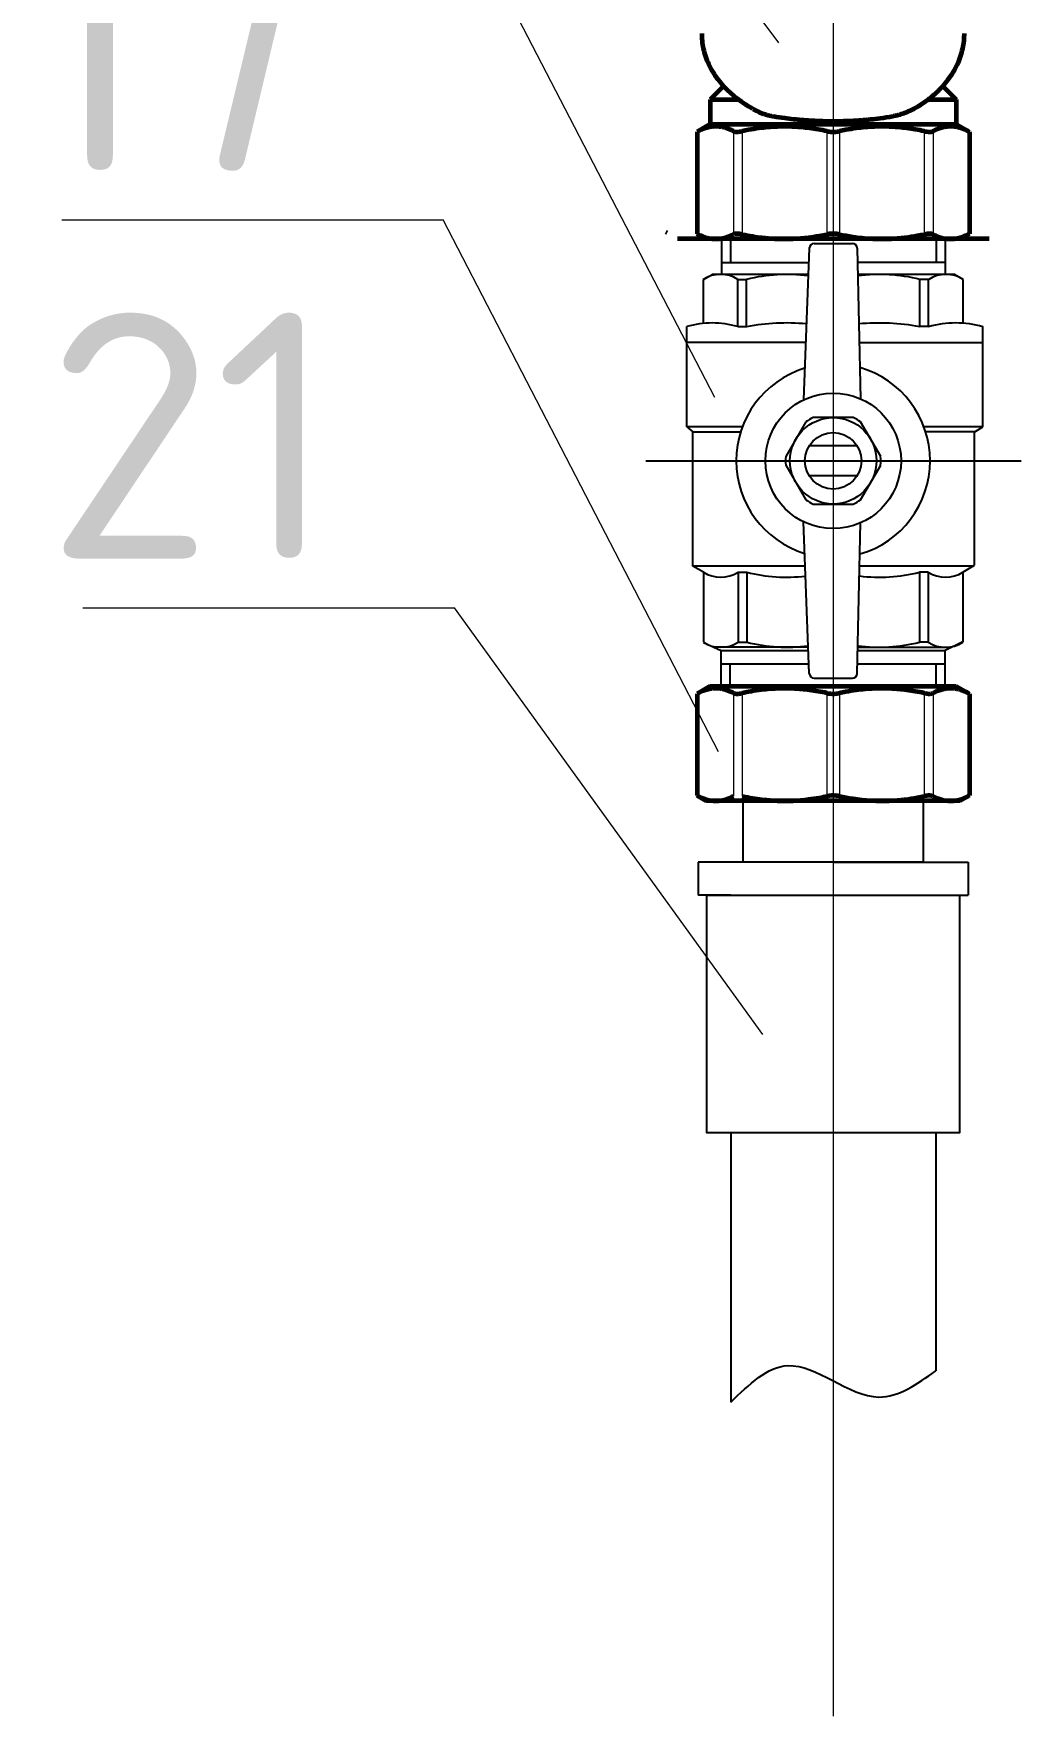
# Model space of a CAD drawing. Header units: millimetres. Extents: x -718 to 68664, y -49984 to -979.
# Drawn here: x 11245 to 12450, y -38862 to -36809 of the extents above; entities that cross this region are included whole.
import ezdxf

# ---------------------------------------------------------------- set-up
doc = ezdxf.new("R2010")
doc.units = ezdxf.units.MM
doc.layers.add('Text', color=7, linetype='Continuous', lineweight=15)
doc.layers.add('ГВС (Т3)_20', color=10, linetype='Continuous', lineweight=25)
doc.styles.add('ISOCPEUR', font='isocpeur.ttf', dxfattribs={"width": 0.65})

msp = doc.modelspace()

# ---------------------------------------------------------------- linework, layer by layer
at = {"layer": 'Text'}
msp.add_line((12220.4, -35274.5), (12220.4, -38861.7), dxfattribs=at)
for points in [[(12154.2, -36820.4), (11668.1, -36171.6)], [(12076.1, -37253.3), (11740, -36604.5)], [(11279.6, -37036.6), (11744.6, -37036.6)], [(12080.7, -37685.4), (11744.6, -37036.6)], [(11305.3, -37509.7), (11758.7, -37509.7)], [(12134.4, -38030), (11758.7, -37509.7)]]:
    msp.add_lwpolyline(points, dxfattribs=at)
at = {"layer": 'ГВС (Т3)_20', "lineweight": 60}
for p, q in [((12086.8, -36873.4), (12070.4, -36889.8)), ((12354, -36873.4), (12370.4, -36889.8)), ((12070.4, -36889.8), (12104.8, -36889.8)), ((12070.4, -36889.8), (12070.4, -36919.8)), ((12336, -36889.8), (12370.4, -36889.8)), ((12370.4, -36889.8), (12370.4, -36919.8)), ((12070.4, -36919.8), (12054.3, -36929.1)), ((12070.4, -36919.8), (12370.4, -36919.8)), ((12370.4, -36919.8), (12386.5, -36929.1)), ((12055.8, -36928.3), (12054.3, -36929.1)), ((12054.3, -36929.1), (12054.3, -37053.4)), ((12385, -36928.3), (12386.5, -36929.1)), ((12386.5, -36929.1), (12386.5, -37053.4)), ((12017.9, -37052.5), (12016.4, -37051.7)), ((12044.8, -37059.8), (12030.4, -37059.8)), ((12147.7, -37059.8), (12044.8, -37059.8)), ((12055.8, -37054.2), (12054.3, -37053.4)), ((12054.3, -37053.4), (12065.4, -37059.8)), ((12077.2, -37059.8), (12065.4, -37059.8)), ((12279.7, -37059.8), (12077.2, -37059.8)), ((12293.1, -37059.8), (12147.7, -37059.8)), ((12363.6, -37059.8), (12279.7, -37059.8)), ((12395.9, -37059.8), (12293.1, -37059.8)), ((12375.4, -37059.8), (12363.6, -37059.8)), ((12386.5, -37053.4), (12375.4, -37059.8)), ((12386.5, -37053.4), (12385, -37054.2)), ((12410.4, -37059.8), (12395.9, -37059.8)), ((12070.4, -37605.1), (12054.3, -37614.5)), ((12055.8, -37613.7), (12054.3, -37614.5)), ((12054.3, -37614.5), (12054.3, -37738.7)), ((12070.4, -37605.1), (12370.4, -37605.1)), ((12370.4, -37605.1), (12386.5, -37614.5)), ((12386.5, -37614.5), (12386.5, -37738.7)), ((12055.8, -37739.5), (12054.3, -37738.7)), ((12054.3, -37738.7), (12065.4, -37745.1)), ((12386.5, -37738.7), (12375.4, -37745.1)), ((12386.5, -37738.7), (12385, -37739.5)), ((12279.7, -37745.1), (12065.4, -37745.1)), ((12375.4, -37745.1), (12279.7, -37745.1))]:
    msp.add_line(p, q, dxfattribs=at)
at = {"layer": 'ГВС (Т3)_20', "lineweight": 18}
for p, q in [((12055.8, -36928.3), (12055.8, -37054.2)), ((12098.6, -36928.3), (12098.6, -37054.2)), ((12109.4, -36928.3), (12109.4, -37054.2)), ((12212.7, -36928.3), (12212.7, -37054.2)), ((12228, -36928.3), (12228, -37054.2)), ((12331.4, -36928.3), (12331.4, -37054.2)), ((12342.2, -36928.3), (12342.2, -37054.2)), ((12385, -36928.3), (12385, -37054.2)), ((12055.8, -37613.7), (12055.8, -37739.5)), ((12098.6, -37613.7), (12098.6, -37739.5)), ((12109.4, -37613.7), (12109.4, -37739.5)), ((12212.7, -37613.7), (12212.7, -37739.5)), ((12228, -37613.7), (12228, -37739.5)), ((12331.4, -37613.7), (12331.4, -37739.5)), ((12342.2, -37613.7), (12342.2, -37739.5)), ((12385, -37613.7), (12385, -37739.5))]:
    msp.add_line(p, q, dxfattribs=at)
at = {"layer": 'ГВС (Т3)_20', "ltscale": 0.5}
for p, q in [((12084.1, -37059.8), (12084.1, -37103.1)), ((12357, -37059.8), (12357, -37103.1)), ((12191.1, -37071), (12184, -37256.1)), ((12197, -37065.4), (12243.8, -37065.4)), ((12249.6, -37071), (12253.8, -37254.7)), ((12062.1, -37109.2), (12072.6, -37103.1)), ((12189.9, -37103.1), (12072.6, -37103.1)), ((12368.5, -37103.1), (12250.3, -37103.1)), ((12379, -37109.2), (12368.5, -37103.1)), ((12062.1, -37162.8), (12062.1, -37109.2)), ((12104, -37166.7), (12104, -37109.2)), ((12104, -37109.2), (12114.8, -37109.2)), ((12114.8, -37166.7), (12114.8, -37109.2)), ((12325.9, -37166.7), (12325.9, -37109.2)), ((12337.1, -37109.2), (12326.3, -37109.2)), ((12336.8, -37166.7), (12336.8, -37109.2)), ((12379, -37162.6), (12379, -37109.2)), ((12041.8, -37186.2), (12041.8, -37166.7)), ((12402.8, -37186.2), (12402.8, -37166.7)), ((12041.8, -37288.9), (12041.8, -37186.2)), ((12186.7, -37186.2), (12041.8, -37186.2)), ((12252.2, -37186.2), (12402.8, -37186.2)), ((12402.8, -37288.9), (12402.8, -37186.2)), ((12041.8, -37288.9), (12049.4, -37295.1)), ((12109.8, -37288.9), (12041.8, -37288.9)), ((12402.8, -37288.9), (12331, -37288.9)), ((12393, -37295.1), (12402.8, -37288.9)), ((12049.4, -37458.7), (12049.4, -37295.1)), ((12049.4, -37295.1), (12107.6, -37295.1)), ((12392.8, -37295.1), (12333.1, -37295.1)), ((12392.8, -37457.8), (12392.8, -37295.1)), ((12191.1, -37589.8), (12184, -37404.7)), ((12249.6, -37589.8), (12253.7, -37406.1)), ((12062.3, -37466.2), (12049.4, -37458.7)), ((12186.1, -37458.7), (12049.4, -37458.7)), ((12062.3, -37466.2), (12062.3, -37551.6)), ((12104.3, -37466.2), (12115.1, -37466.2)), ((12104.3, -37466.2), (12104.3, -37551.6)), ((12115.1, -37466.2), (12115.1, -37551.6)), ((12391.4, -37458.7), (12252.6, -37458.7)), ((12336.4, -37466.2), (12325.6, -37466.2)), ((12325.6, -37466.2), (12325.6, -37551.6)), ((12336.4, -37466.2), (12336.4, -37551.6)), ((12378.3, -37466.2), (12392.8, -37457.8)), ((12378.3, -37466.2), (12378.3, -37551.6)), ((12062.3, -37551.9), (12083.8, -37561.7)), ((12189.9, -37557.7), (12075.1, -37557.7)), ((12104.3, -37551.6), (12115.1, -37551.6)), ((12250.3, -37557.7), (12365.2, -37557.7)), ((12336.4, -37551.6), (12325.6, -37551.6)), ((12378.3, -37551.3), (12356.8, -37561.7)), ((12083.9, -37605.1), (12083.8, -37561.7)), ((12083.9, -37578.1), (12190.7, -37578.1)), ((12249.9, -37578.1), (12356.8, -37578.1)), ((12356.8, -37605.1), (12356.8, -37561.7)), ((12197, -37595.4), (12243.8, -37595.4))]:
    msp.add_line(p, q, dxfattribs=at)
at = {"layer": 'ГВС (Т3)_20'}
for p, q in [((12095.1, -37059.8), (12095.1, -37088.4)), ((12346, -37059.8), (12346, -37088.4)), ((12084.1, -37088.4), (12190.5, -37088.4)), ((12220.4, -37088.4), (12220.6, -37088.4)), ((12357, -37088.4), (12250, -37088.4)), ((12104, -37166.7), (12114.8, -37166.7)), ((12336.8, -37166.7), (12325.9, -37166.7)), ((12249.6, -37312.3), (12191.2, -37312.3)), ((12249.6, -37348.6), (12191.2, -37348.6)), ((12083.8, -37561.7), (12190.1, -37561.7)), ((12094.9, -37605.1), (12094.9, -37578.1)), ((12250.3, -37561.7), (12356.8, -37561.7)), ((12345.8, -37605.1), (12345.8, -37578.1)), ((12110.4, -37820.1), (12110.4, -37745.1)), ((12330.4, -37820.1), (12330.4, -37745.1)), ((12330.4, -37820.1), (12055.8, -37820.1)), ((12055.8, -37820.1), (12055.8, -37860.1)), ((12220.4, -37820.1), (12385, -37820.1)), ((12385, -37820.1), (12385, -37860.1)), ((12095.4, -37860.1), (12055.8, -37860.1)), ((12095.4, -37860.1), (12345.4, -37860.1)), ((12345.4, -37860.1), (12385, -37860.1)), ((12095.4, -38150.1), (12095.4, -38478.6)), ((12345.4, -38150.1), (12345.4, -38440.5))]:
    msp.add_line(p, q, dxfattribs=at)
at = {"layer": 'ГВС (Т3)_20', "ltscale": 0.4}
msp.add_line((11991.8, -37330.4), (12449.8, -37330.4), dxfattribs=at)
at = {"layer": 'ГВС (Т3)_20'}
for points in [[(12186.9, -37282.9), (12162.5, -37325.2)], [(12244.8, -37277.7), (12196, -37277.7)], [(12278.3, -37325.2), (12253.8, -37282.9)], [(12162.5, -37335.6), (12186.9, -37377.9)], [(12253.8, -37377.9), (12278.3, -37335.6)], [(12196, -37383.1), (12244.8, -37383.1)]]:
    msp.add_lwpolyline(points, dxfattribs=at)
msp.add_lwpolyline([(12066.4, -37860.1), (12374.4, -37860.1), (12374.4, -38150.1), (12066.4, -38150.1)], close=True, dxfattribs=at)
for radius in [82.7, 52.7, 34.4]:
    msp.add_circle((12220.4, -37330.4), radius, dxfattribs=at)
at = {"layer": 'ГВС (Т3)_20', "ltscale": 0.5}
for centre, radius, start, end in [((12197, -37071.2), 5.81, 90, 178.0724), ((12243.8, -37071.2), 5.81, 1.9276, 90), ((12083, -37142), 39, 57.4341, 122.5659), ((12163.6, -37302.4), 199.3, 82.4382, 104.1715), ((12277.3, -37303.8), 200.7, 75.8772, 97.7129), ((12358.1, -37142), 39, 57.4341, 122.5659), ((12083.3, -37433.4), 39, 237.4341, 302.5659), ((12163.9, -37273), 199.3, 255.8285, 276.5412), ((12276.8, -37273), 199.3, 262.9424, 284.1715), ((12357.4, -37433.4), 39, 237.4341, 302.5659), ((12083.3, -37518.8), 39, 237.4341, 302.5659), ((12163.9, -37358.4), 199.3, 255.8285, 277.4862), ((12276.8, -37358.4), 199.3, 262.3903, 284.1715), ((12357.4, -37518.8), 39, 237.4341, 302.5659), ((12197, -37589.6), 5.81, 181.9276, 270), ((12243.8, -37589.6), 5.81, 270, 358.0724)]:
    msp.add_arc(centre, radius, start, end, dxfattribs=at)
at = {"layer": 'ГВС (Т3)_20'}
for centre, radius, start, end in [((12072.9, -37272.7), 110.4, 73.6498, 106.3502), ((12163.6, -37430.3), 268, 84.8667, 100.488), ((12277.1, -37430.3), 268, 79.512, 95.4465), ((12369.8, -37286.2), 123.9, 74.5463, 105.4537), ((12220.4, -37330.4), 118.2, 107.1601, 252.8399), ((12220.4, -37330.4), 118.2, 285.9657, 74.0343), ((12220.4, -37330.4), 58.1, 114.8362, 125.1638), ((12220.4, -37330.4), 58.1, 54.8362, 65.1638), ((12220.4, -37330.4), 58.1, 174.8362, 185.1638), ((12220.4, -37330.4), 58.1, 354.8362, 5.1638), ((12220.4, -37330.4), 58.1, 234.8362, 245.1638), ((12220.4, -37330.4), 58.1, 294.8362, 305.1638)]:
    msp.add_arc(centre, radius, start, end, dxfattribs=at)
at = {"layer": 'ГВС (Т3)_20', "lineweight": 18}
for major_axis, start_param, end_param in [((-160, 0), 0, 1.098562), ((160, 0), 5.184623, 6.283185)]:
    msp.add_ellipse((12220.4, -36809.4), major_axis=major_axis, ratio=0.707107, start_param=start_param, end_param=end_param, dxfattribs=at)
at = {"layer": 'ГВС (Т3)_20', "lineweight": 60}
for points, knots in [([(12122.4, -36901.3), (12121.4, -36900.7), (12120.4, -36900.2), (12117.5, -36898.4), (12115.5, -36897.2), (12112.7, -36895.4), (12111.8, -36894.8), (12110.5, -36893.9), (12110.1, -36893.6), (12109.2, -36893), (12108.8, -36892.7), (12104.5, -36889.7), (12100.9, -36886.8), (12094.1, -36880.9), (12090.9, -36877.9), (12087.6, -36874.3), (12087.1, -36873.9), (12084.5, -36870.8), (12082.2, -36868.1), (12078.4, -36863.2), (12076.9, -36861), (12073.4, -36855.6), (12071.6, -36852.4), (12068.4, -36846), (12067, -36842.8), (12064.7, -36836.4), (12063.7, -36833.2), (12062.1, -36826.8), (12061.5, -36823.7), (12060.7, -36817.3), (12060.5, -36814.2), (12060.4, -36810.5), (12060.4, -36809.9), (12060.4, -36809.4)], [2.139714, 2.139714, 2.139714, 2.139714, 2.393847, 2.393847, 2.918507, 2.918507, 3.170158, 3.170158, 3.290861, 3.290861, 3.411564, 3.411564, 4.515622, 4.515622, 5.582119, 5.582119, 5.730832, 5.730832, 6.608737, 6.608737, 7.30266, 7.30266, 8.265226, 8.265226, 9.195466, 9.195466, 10.098054, 10.098054, 10.982006, 10.982006, 11.853999, 11.853999, 12, 12, 12, 12]), ([(12318.4, -36901.3), (12319.4, -36900.7), (12320.3, -36900.2), (12323.3, -36898.4), (12325.2, -36897.2), (12328, -36895.4), (12329, -36894.8), (12330.3, -36893.9), (12330.7, -36893.6), (12331.6, -36893), (12332, -36892.7), (12336.2, -36889.7), (12339.9, -36886.8), (12346.7, -36880.9), (12349.9, -36877.9), (12353.2, -36874.3), (12353.6, -36873.9), (12356.3, -36870.8), (12358.6, -36868.1), (12362.3, -36863.2), (12363.9, -36861), (12367.3, -36855.6), (12369.2, -36852.4), (12372.4, -36846), (12373.7, -36842.8), (12376.1, -36836.4), (12377.1, -36833.2), (12378.6, -36826.8), (12379.2, -36823.7), (12380.1, -36817.3), (12380.3, -36814.2), (12380.4, -36810.5), (12380.4, -36809.9), (12380.4, -36809.4)], [2.139714, 2.139714, 2.139714, 2.139714, 2.393847, 2.393847, 2.918507, 2.918507, 3.170158, 3.170158, 3.290861, 3.290861, 3.411564, 3.411564, 4.515622, 4.515622, 5.582119, 5.582119, 5.730832, 5.730832, 6.608737, 6.608737, 7.30266, 7.30266, 8.265226, 8.265226, 9.195466, 9.195466, 10.098055, 10.098055, 10.982007, 10.982007, 11.853999, 11.853999, 12, 12, 12, 12]), ([(12122.4, -36901.3), (12125.2, -36902.8), (12129.4, -36904.9), (12135.2, -36907), (12139.3, -36908.3), (12143.3, -36909.3), (12146.1, -36909.9), (12147.6, -36910.1)], [0, 0, 0, 0, 2.965136, 4.355285, 5.522454, 6.733535, 8, 8, 8, 8]), ([(12147.6, -36910.1), (12152, -36910.9), (12160, -36912.1), (12170.6, -36913.4), (12180.1, -36914.3), (12189.6, -36915.1), (12201.4, -36915.7), (12214.2, -36916.1), (12227.2, -36916.1), (12239.8, -36915.7), (12250, -36915.2), (12258.9, -36914.5), (12267.4, -36913.7), (12279.2, -36912.3), (12288.1, -36911), (12293.2, -36910.1)], [0, 0, 0, 0, 1.616045, 2.812657, 3.60047, 4.761552, 5.895903, 7.370884, 8.799593, 9.956205, 11.348921, 12.059763, 12.842018, 14.169241, 16, 16, 16, 16]), ([(12318.4, -36901.3), (12315.6, -36902.8), (12311.3, -36904.9), (12305.6, -36907), (12301.5, -36908.3), (12297.5, -36909.3), (12294.6, -36909.9), (12293.2, -36910.1)], [0, 0, 0, 0, 2.965136, 4.355285, 5.522454, 6.733535, 8, 8, 8, 8]), ([(12098.6, -36928.3), (12097.1, -36927.6), (12094.2, -36926.2), (12089.9, -36924.7), (12085.7, -36923.5), (12081.3, -36922.8), (12076.8, -36922.6), (12072.2, -36922.9), (12067.3, -36923.8), (12061.8, -36925.5), (12057.9, -36927.3), (12055.8, -36928.3)], [0, 0, 0, 0, 1.274679, 2.473431, 3.600851, 4.844661, 6.08763, 7.393509, 8.681392, 10.222948, 12, 12, 12, 12]), ([(12098.6, -36928.3), (12099, -36928.5), (12100, -36928.9), (12101.8, -36929.1), (12103.8, -36929.1), (12106.1, -36928.9), (12108.1, -36928.6), (12109.4, -36928.3)], [0, 0, 0, 0, 1.519826, 3.515107, 4.610993, 5.766308, 8, 8, 8, 8]), ([(12212.7, -36928.3), (12209.1, -36927.6), (12202.1, -36926.2), (12191.8, -36924.7), (12182.4, -36923.6), (12172.2, -36922.9), (12162.2, -36922.6), (12151.2, -36922.8), (12140.7, -36923.5), (12129.1, -36924.8), (12118.7, -36926.5), (12111.9, -36927.8), (12109.4, -36928.3)], [0, 0, 0, 0, 1.380902, 2.67955, 3.900922, 4.930567, 6.499956, 7.653718, 9.060201, 10.414682, 12.045216, 13, 13, 13, 13]), ([(12212.7, -36928.3), (12213.8, -36928.6), (12215.4, -36928.8), (12218, -36929.1), (12220, -36929.1), (12222.6, -36929.1), (12225.2, -36928.9), (12227.1, -36928.5), (12228, -36928.3)], [0, 0, 0, 0, 2.046521, 2.798995, 4.500073, 5.497114, 7.221625, 9, 9, 9, 9]), ([(12331.4, -36928.3), (12327.7, -36927.6), (12320.7, -36926.2), (12310.4, -36924.7), (12301, -36923.6), (12290.8, -36922.9), (12280.8, -36922.6), (12269.8, -36922.8), (12259.4, -36923.5), (12247.7, -36924.8), (12237.3, -36926.5), (12230.5, -36927.8), (12228, -36928.3)], [0, 0, 0, 0, 1.380902, 2.67955, 3.900922, 4.930567, 6.499956, 7.653718, 9.060201, 10.414682, 12.045216, 13, 13, 13, 13]), ([(12331.4, -36928.3), (12332.5, -36928.6), (12334.9, -36929), (12337.6, -36929.2), (12339.5, -36929.1), (12341, -36928.8), (12341.8, -36928.5), (12342.2, -36928.3)], [0, 0, 0, 0, 1.977799, 4.119335, 5.247895, 6.419223, 8, 8, 8, 8]), ([(12385, -36928.3), (12383.5, -36927.6), (12380.6, -36926.2), (12376.3, -36924.7), (12372.1, -36923.5), (12367.7, -36922.8), (12363.2, -36922.6), (12358.6, -36922.9), (12353.7, -36923.8), (12348.2, -36925.5), (12344.3, -36927.3), (12342.2, -36928.3)], [0, 0, 0, 0, 1.274679, 2.473431, 3.600851, 4.844661, 6.08763, 7.393509, 8.681392, 10.222948, 12, 12, 12, 12]), ([(12055.8, -37054.2), (12058, -37055.3), (12061.8, -37057), (12067, -37058.6), (12071.9, -37059.6), (12075.3, -37059.8), (12077.2, -37059.8)], [0, 0, 0, 0, 2.216479, 3.731547, 5.118838, 7, 7, 7, 7]), ([(12077.2, -37059.8), (12078.7, -37059.8), (12081.8, -37059.6), (12086.6, -37058.8), (12092.2, -37057.1), (12096.3, -37055.3), (12098.6, -37054.2)], [0, 0, 0, 0, 1.507376, 2.95229, 4.709081, 7, 7, 7, 7]), ([(12109.4, -37054.2), (12108.2, -37053.9), (12105.8, -37053.5), (12103.2, -37053.3), (12101.2, -37053.4), (12099.8, -37053.7), (12099, -37054), (12098.6, -37054.2)], [0, 0, 0, 0, 1.977799, 4.119335, 5.247895, 6.419223, 8, 8, 8, 8]), ([(12109.4, -37054.2), (12113.6, -37055.1), (12121.6, -37056.6), (12132.2, -37058.1), (12141.3, -37059), (12150.6, -37059.6), (12160.7, -37059.9), (12171.1, -37059.6), (12180.8, -37059), (12191.5, -37057.9), (12202.2, -37056.3), (12209.6, -37054.8), (12212.7, -37054.2)], [0, 0, 0, 0, 1.613903, 3.045205, 3.996104, 5.035078, 6.558413, 7.750938, 8.966016, 10.18259, 11.795204, 13, 13, 13, 13]), ([(12228, -37054.2), (12227, -37053.9), (12225.4, -37053.7), (12222.8, -37053.4), (12220.8, -37053.4), (12218.2, -37053.4), (12215.6, -37053.6), (12213.7, -37054), (12212.7, -37054.2)], [0, 0, 0, 0, 2.046521, 2.798995, 4.500073, 5.497114, 7.221625, 9, 9, 9, 9]), ([(12228, -37054.2), (12233.4, -37055.3), (12242.5, -37057), (12255.1, -37058.6), (12266.9, -37059.6), (12275, -37059.8), (12279.7, -37059.8)], [0, 0, 0, 0, 2.216479, 3.731547, 5.118838, 7, 7, 7, 7]), ([(12279.7, -37059.8), (12283.4, -37059.8), (12290.8, -37059.6), (12300.3, -37058.9), (12311.1, -37057.8), (12321, -37056.2), (12328.7, -37054.7), (12331.4, -37054.2)], [0, 0, 0, 0, 1.722715, 3.374046, 4.403071, 6.737439, 8, 8, 8, 8]), ([(12342.2, -37054.2), (12341.8, -37054), (12340.8, -37053.6), (12339, -37053.4), (12337, -37053.4), (12334.6, -37053.6), (12332.7, -37053.9), (12331.4, -37054.2)], [0, 0, 0, 0, 1.519826, 3.515107, 4.610993, 5.766308, 8, 8, 8, 8]), ([(12342.2, -37054.2), (12344.4, -37055.3), (12348.2, -37057), (12353.4, -37058.6), (12358.3, -37059.6), (12361.7, -37059.8), (12363.6, -37059.8)], [0, 0, 0, 0, 2.216479, 3.731547, 5.118838, 7, 7, 7, 7]), ([(12363.6, -37059.8), (12365.1, -37059.8), (12368.2, -37059.6), (12373, -37058.8), (12378.6, -37057.1), (12382.7, -37055.3), (12385, -37054.2)], [0, 0, 0, 0, 1.507376, 2.952291, 4.709081, 7, 7, 7, 7]), ([(12098.6, -37613.7), (12097.1, -37612.9), (12094.2, -37611.6), (12089.9, -37610), (12085.7, -37608.9), (12081.3, -37608.2), (12076.8, -37607.9), (12072.2, -37608.3), (12067.3, -37609.2), (12061.8, -37610.9), (12057.9, -37612.6), (12055.8, -37613.7)], [0, 0, 0, 0, 1.274679, 2.473431, 3.600851, 4.844661, 6.08763, 7.393509, 8.681392, 10.222948, 12, 12, 12, 12]), ([(12098.6, -37613.7), (12099, -37613.9), (12100, -37614.2), (12101.8, -37614.5), (12103.8, -37614.5), (12106.1, -37614.3), (12108.1, -37614), (12109.4, -37613.7)], [0, 0, 0, 0, 1.519826, 3.515107, 4.610993, 5.766308, 8, 8, 8, 8]), ([(12212.7, -37613.7), (12209.1, -37612.9), (12202.1, -37611.6), (12191.8, -37610), (12182.4, -37609), (12172.2, -37608.2), (12162.2, -37607.9), (12151.2, -37608.2), (12140.7, -37608.8), (12129.1, -37610.1), (12118.7, -37611.8), (12111.9, -37613.1), (12109.4, -37613.7)], [0, 0, 0, 0, 1.380902, 2.67955, 3.900922, 4.930567, 6.499956, 7.653718, 9.060201, 10.414682, 12.045216, 13, 13, 13, 13]), ([(12212.7, -37613.7), (12213.8, -37613.9), (12215.4, -37614.2), (12218, -37614.4), (12220, -37614.5), (12222.6, -37614.4), (12225.2, -37614.2), (12227.1, -37613.9), (12228, -37613.7)], [0, 0, 0, 0, 2.046521, 2.798995, 4.500073, 5.497114, 7.221625, 9, 9, 9, 9]), ([(12331.4, -37613.7), (12327.7, -37612.9), (12320.7, -37611.6), (12310.4, -37610), (12301, -37609), (12290.8, -37608.2), (12280.8, -37607.9), (12269.8, -37608.2), (12259.4, -37608.8), (12247.7, -37610.1), (12237.3, -37611.8), (12230.5, -37613.1), (12228, -37613.7)], [0, 0, 0, 0, 1.380902, 2.67955, 3.900922, 4.930567, 6.499956, 7.653718, 9.060201, 10.414682, 12.045216, 13, 13, 13, 13]), ([(12331.4, -37613.7), (12332.5, -37613.9), (12334.9, -37614.3), (12337.6, -37614.5), (12339.5, -37614.4), (12341, -37614.2), (12341.8, -37613.9), (12342.2, -37613.7)], [0, 0, 0, 0, 1.977799, 4.119335, 5.247895, 6.419223, 8, 8, 8, 8]), ([(12385, -37613.7), (12383.5, -37612.9), (12380.6, -37611.6), (12376.3, -37610), (12372.1, -37608.9), (12367.7, -37608.2), (12363.2, -37607.9), (12358.6, -37608.3), (12353.7, -37609.2), (12348.2, -37610.9), (12344.3, -37612.6), (12342.2, -37613.7)], [0, 0, 0, 0, 1.274679, 2.473431, 3.600851, 4.844661, 6.08763, 7.393509, 8.681392, 10.222948, 12, 12, 12, 12]), ([(12055.8, -37739.5), (12058, -37740.6), (12061.8, -37742.3), (12067, -37743.9), (12071.9, -37744.9), (12075.3, -37745.1), (12077.2, -37745.1)], [0, 0, 0, 0, 2.216479, 3.731547, 5.118838, 7, 7, 7, 7]), ([(12077.2, -37745.1), (12078.7, -37745.1), (12081.8, -37745), (12086.6, -37744.1), (12092.2, -37742.5), (12096.3, -37740.7), (12098.6, -37739.5)], [0, 0, 0, 0, 1.507376, 2.95229, 4.709081, 7, 7, 7, 7]), ([(12109.4, -37739.5), (12113.6, -37740.4), (12121.6, -37741.9), (12132.2, -37743.4), (12141.3, -37744.3), (12150.6, -37745), (12160.7, -37745.2), (12171.1, -37745), (12180.8, -37744.4), (12191.5, -37743.2), (12202.2, -37741.6), (12209.6, -37740.2), (12212.7, -37739.5)], [0, 0, 0, 0, 1.613903, 3.045205, 3.996104, 5.035078, 6.558413, 7.750938, 8.966016, 10.18259, 11.795204, 13, 13, 13, 13]), ([(12228, -37739.5), (12227, -37739.3), (12225.4, -37739), (12222.8, -37738.8), (12220.8, -37738.7), (12218.2, -37738.8), (12215.6, -37739), (12213.7, -37739.3), (12212.7, -37739.5)], [0, 0, 0, 0, 2.046521, 2.798995, 4.500073, 5.497114, 7.221625, 9, 9, 9, 9]), ([(12228, -37739.5), (12233.4, -37740.6), (12242.5, -37742.3), (12255.1, -37743.9), (12266.9, -37744.9), (12275, -37745.1), (12279.7, -37745.1)], [0, 0, 0, 0, 2.216479, 3.731547, 5.118838, 7, 7, 7, 7]), ([(12279.7, -37745.1), (12283.4, -37745.1), (12290.8, -37745), (12300.3, -37744.3), (12311.1, -37743.1), (12321, -37741.6), (12328.7, -37740.1), (12331.4, -37739.5)], [0, 0, 0, 0, 1.722715, 3.374046, 4.403071, 6.737439, 8, 8, 8, 8]), ([(12342.2, -37739.5), (12341.8, -37739.3), (12340.8, -37738.9), (12339, -37738.7), (12337, -37738.7), (12334.6, -37738.9), (12332.7, -37739.2), (12331.4, -37739.5)], [0, 0, 0, 0, 1.519826, 3.515107, 4.610993, 5.766308, 8, 8, 8, 8]), ([(12342.2, -37739.5), (12344.4, -37740.6), (12348.2, -37742.3), (12353.4, -37743.9), (12358.3, -37744.9), (12361.7, -37745.1), (12363.6, -37745.1)], [0, 0, 0, 0, 2.216479, 3.731547, 5.118838, 7, 7, 7, 7]), ([(12363.6, -37745.1), (12365.1, -37745.1), (12368.2, -37745), (12373, -37744.1), (12378.6, -37742.5), (12382.7, -37740.7), (12385, -37739.5)], [0, 0, 0, 0, 1.507376, 2.952291, 4.709081, 7, 7, 7, 7])]:
    msp.add_open_spline(points, degree=3, knots=knots, dxfattribs=at)
at = {"layer": 'ГВС (Т3)_20'}
msp.add_spline([(12095.4, -38478.6), (12165, -38433.9), (12276, -38472.3), (12345.4, -38440.5)], degree=3, dxfattribs=at)

# ---------------------------------------------------------------- texts
at = {"layer": 'Text', "style": 'ISOCPEUR'}
for s, p in [('17', (11234.6, -36976.6)), ('21', (11260.3, -37449.7))]:
    msp.add_text(s, height=300, dxfattribs=at).set_placement(p)

doc.saveas('drawing.dxf')
